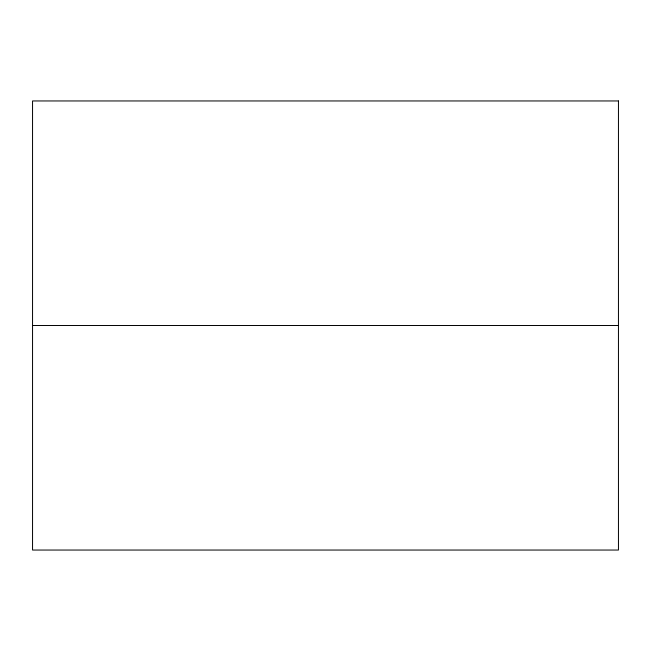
<?xml version="1.0" encoding="UTF-8"?>
<svg xmlns="http://www.w3.org/2000/svg" width="651" height="651" viewBox="0 0 651 651"><rect width="100%" height="100%" fill="white"/><g stroke="black" fill="none" stroke-linecap="round" stroke-linejoin="round"><path stroke-width="0.98" d="M32.55 325.5L618.45 325.5M618.45 100.954L32.55 100.954L32.55 550.046L618.45 550.046L618.45 100.954"/></g></svg>
